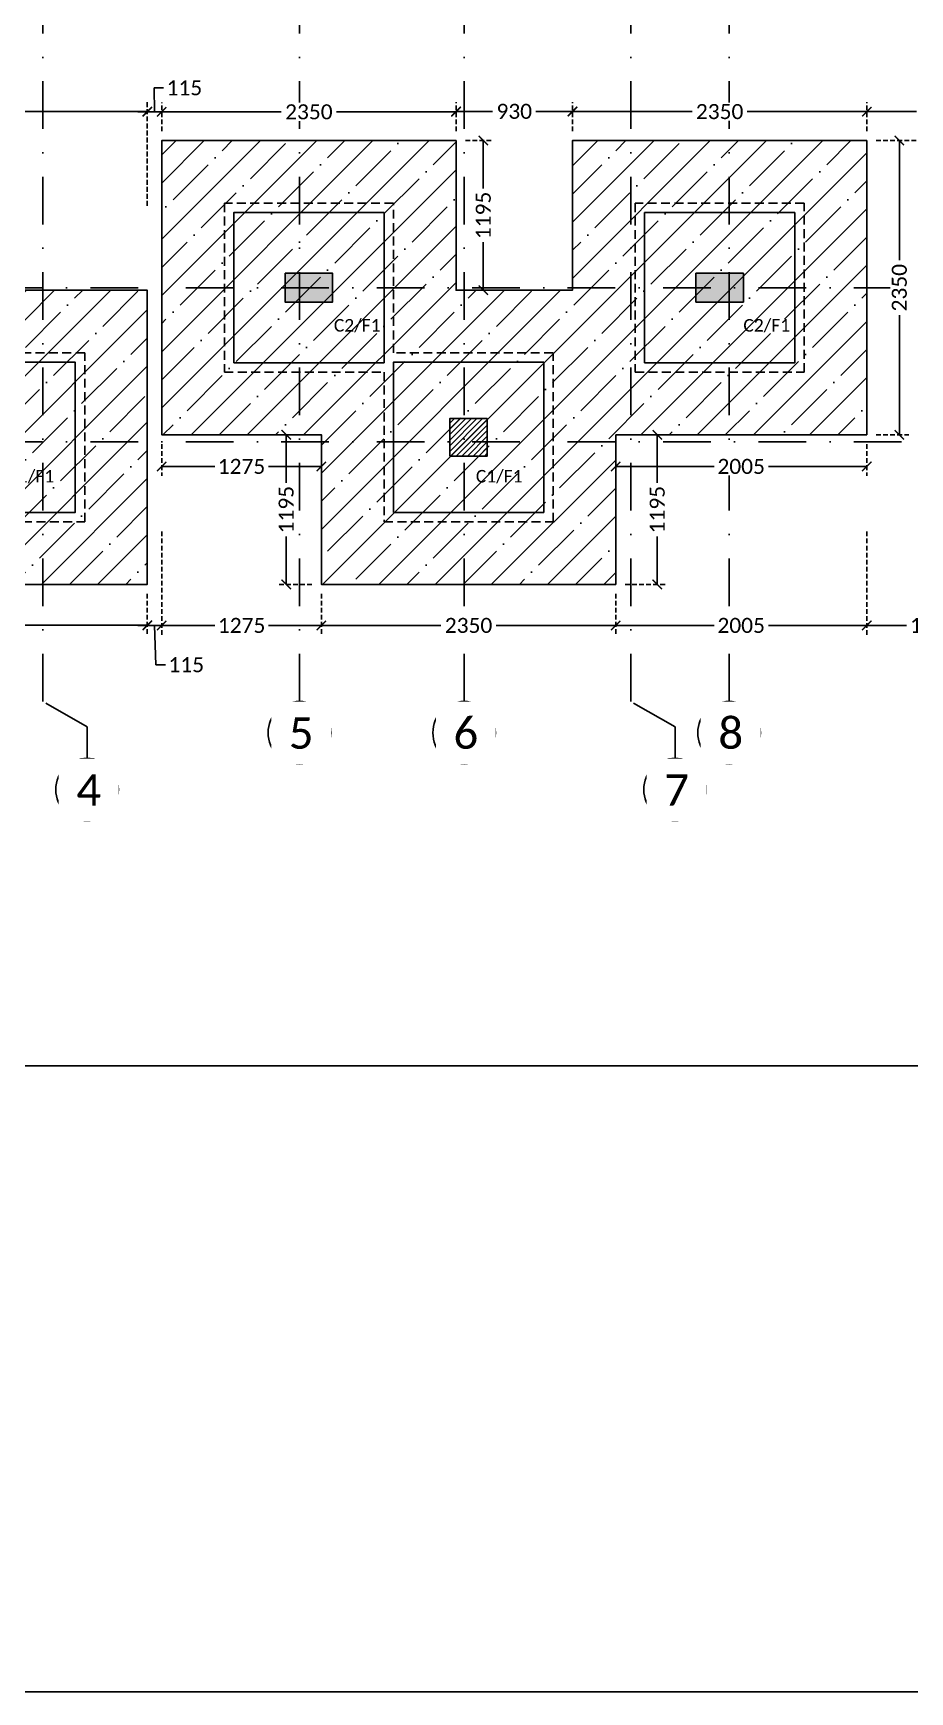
# Model space of a CAD drawing. Header units: millimetres. Extents: x -176651 to 388869, y -18959 to 486614.
# Drawn here: x 225611 to 232611, y 255015 to 268263 of the extents above; entities that cross this region are included whole.
import ezdxf
from ezdxf.xclip import XClip

# ---------------------------------------------------------------- set-up
doc = ezdxf.new("R2010")
doc.units = ezdxf.units.MM
doc.header["$LTSCALE"] = 150
doc.header["$XCLIPFRAME"] = 2
for name, pattern in [('3BHK-W(SB)$0$HIDDEN', [0.375, 0.25, -0.125]), ('DASHDOTX2', [50.8, 25.4, -12.7, 0, -12.7]), ('HIDDEN2', [4.7625, 3.175, -1.5875])]:
    doc.linetypes.add(name, pattern=pattern)
for name, color, linetype in [('ad-Column', 3, 'Continuous'), ('ad-Column Hatch', 125, 'Continuous'), ('ad-Footing line', 2, 'Continuous'), ('ad-Grid', 8, 'DASHDOTX2'), ('ad-PCC line', 8, 'HIDDEN2'), ('ad-RCC', 3, 'Continuous'), ('ad-RCC Hatch', 125, 'Continuous'), ('ad-Road', 2, 'Continuous'), ('ad-Road Hatch', 8, 'Continuous'), ('ad-Text main', 7, 'Continuous'), ('ad-Wall hatch', 8, 'Continuous')]:
    doc.layers.add(name, color=color, linetype=linetype)
for name, color, linetype, true_color in [('ad-Dimension', 5, 'Continuous', 0x0000ff), ('ad-Footing Excavation', 30, 'Continuous', 0xff7f00), ('ad-Foundation text', 6, 'Continuous', 0xff00ff), ('ad-Plot Boundary', 6, 'Continuous', 0xff00ff)]:
    doc.layers.add(name, color=color, linetype=linetype, true_color=true_color)
doc.styles.get("Standard").update_dxf_attribs({"font": 'calibril.ttf'})
doc.dimstyles.new('A-75-DIM-INT (Framing)', dxfattribs={"dimscale": 100, "dimtxt": 1.6, "dimasz": 1, "dimexe": 1, "dimexo": 1, "dimgap": 0.5, "dimtad": 0, "dimdec": 0, "dimdsep": 46, "dimtxsty": 'Standard', "dimblk": 'ARCHTICK', "dimcen": 0.025, "dimclrd": 5, "dimclre": 5, "dimclrt": 256, "dimazin": 2, "dimtfac": 1, "dimtdec": 0, "dimtmove": 1, "dimatfit": 0, "dimldrblk": 'ARCHTICK', "dimfxl": 1, "dimfxlon": 1, "dimtfill": 1, "dimtolj": 1, "dimtzin": 0, "dimarcsym": 0})
pattern_1 = [(45, (-179236.65, -172034.9), (-224.5064, 224.5064), []), (45, (-179012.14, -172034.9), (-224.5064, 224.5064), [396.875, -79.375, 0, -79.375])]

# ---------------------------------------------------------------- blocks, each defined once
blk = doc.blocks.new('A$C4fb60e89')
at = {"layer": 'ad-Road Hatch', "ltscale": 5, "transparency": 33554687}
h = blk.add_hatch(dxfattribs=at)
h.set_pattern_fill('AR-HBONE', color=256, scale=15)
h.set_pattern_definition([(45, (-193247.7, -428758.8), (0, 2155.2615), [4572, -1524]), (135, (-192170.1, -427681.1), (2e-13, 2155.2615), [4572, -1524])])
h.paths.add_polyline_path([(175594, -250241), (169178, -249341), (167473, -249057), (167473, -138694), (101313, -138694), (101313, -199954), (101308, -237995), (101040, -268291), (101008, -280968), (101066, -293684), (101243, -311127), (100910, -319344), (100949, -333937), (100669, -366960), (100727, -390983), (100669, -404586), (100538, -420418), (100467, -428759), (92426, -427265), (92163, -427209), (92163, -321454), (24803, -321454), (24803, -412961), (15653, -411029), (15654, -321452), (-19535, -321452), (-34427, -319477), (-65207, -315395), (-171770, -301268), (-185854, -298333), (-193248, -296832), (-193244, -292908), (-191914, -285219), (-191839, -284679), (-183397, -286393), (-169723, -289243), (-53141, -304698), (-18730, -309262), (15653, -309262), (15653, 703), (24803, 1115), (24803, -129544), (92163, -129544), (92163, 15133), (101313, 17713), (101313, -129544), (167473, -129544), (167473, 35552), (175738, 37855), (175849, 28595), (175836, 25947), (175777, 14040), (175855, 2316), (175660, -18036), (175731, -34039), (175718, -46839), (175673, -63402), (175816, -82072), (175542, -106356), (175490, -124641), (175575, -145019), (175731, -168892), (175797, -181269), (175797, -192667), (175744, -208200), (175829, -223277), (175888, -234871)])
h.paths.add_polyline_path([(24803, -309264), (92163, -309264), (92163, -138694), (24803, -138694)], flags=16)
blk = doc.blocks.new('zw$E7CA')
at = {"layer": 'ad-Plot Boundary'}
blk.add_lwpolyline([(0, 0), (33680, 0), (33680, 30050), (0, 30050)], close=True, dxfattribs=at)
blk = doc.blocks.new('zw$A88E')
at = {"layer": 'ad-Plot Boundary', "ltscale": 5}
for p in [(-150934, -206599), (-150934, -236649)]:
    blk.add_blockref('zw$E7CA', p, dxfattribs=at)
blk = doc.blocks.new("Plot's Boundary")
at = {"layer": 'ad-Road', "ltscale": 5}
blk.add_blockref('A$C4fb60e89', (191839, 428759), dxfattribs=at)
at = {"layer": 'ad-Plot Boundary', "ltscale": 5}
blk.add_blockref('zw$A88E', (367577, 466614), dxfattribs=at)
blk = doc.blocks.new('1625W_Grid')
at = {"layer": 'ad-Grid', "ltscale": 0.1}
for points in [[(3298.6, -3643.6), (3298.6, -3393.6), (2945, -3190), (2945, 15870), (3298.6, 16073.6), (3298.6, 16323.6)], [(4995, -3190), (4995, 15870)], [(6310, -3190), (6310, 15870)], [(8425, -3190), (8425, 15870)], [(15900, 115), (-3780, 115)], [(15900, -1115), (-3780, -1115)]]:
    blk.add_lwpolyline(points, dxfattribs=at)
at = {"layer": 'ad-Grid', "color": 7, "linetype": 'ByBlock'}
for centre in [(4995, -3440), (6310, -3440), (8425, -3440), (3298.6, -3893.6), (7993.6, -3893.6)]:
    blk.add_circle(centre, 250, dxfattribs=at)
at = {"layer": 'ad-Text main', "char_height": 250, "width": 227.385, "attachment_point": 5, "bg_fill": 2}
for s, insert in [('{\\fCalibri|b0|i0|c0|p34;5}', (5008.5, -3444)), ('{\\fCalibri|b0|i0|c0|p34;6}', (6323.5, -3444)), ('{\\fCalibri|b0|i0|c0|p34;4}', (3312, -3897.6)), ('{\\fCalibri|b0|i0|c0|p34;7}', (8007, -3897.6))]:
    blk.add_mtext(s, dxfattribs=dict(at, insert=insert))
at = {"layer": 'ad-Grid', "ltscale": 0.1}
blk.add_lwpolyline([(7993.6, -3643.6), (7993.6, -3393.6), (7640, -3190), (7640, 15870), (7993.6, 16073.6), (7993.6, 16323.6)], dxfattribs=at)
at = {"layer": 'ad-Text main', "insert": (8438.5, -3444), "char_height": 250, "width": 227.385, "attachment_point": 5, "bg_fill": 2}
blk.add_mtext('{\\fCalibri|b0|i0|c0|p34;8}', dxfattribs=at)
blk = doc.blocks.new('zw$6AA0')
at = {"layer": 'ad-Column Hatch', "transparency": 33554687}
h = blk.add_hatch(color=256, dxfattribs=at)
h.dxf.hatch_style = 1
h.paths.add_polyline_path([(0, -230), (380, -230), (380, 0), (0, 0)])
at = {"layer": 'ad-Column'}
blk.add_lwpolyline([(0, -230), (380, -230), (380, 0), (0, 0)], close=True, dxfattribs=at)
blk = doc.blocks.new('A$C42b14ea2')
at = {"layer": 'ad-RCC Hatch', "transparency": 33554687}
h = blk.add_hatch(dxfattribs=at)
h.set_pattern_fill('ANSI31', color=256, scale=10)
h.set_pattern_definition([(45, (13250, 8645), (-22.45064, 22.45064), [])])
h.paths.add_polyline_path([(0, 0), (300, 0), (300, 300), (0, 300)])
at = {"layer": 'ad-RCC'}
blk.add_lwpolyline([(0, 0), (300, 0), (300, 300), (0, 300)], close=True, dxfattribs=at)
blk = doc.blocks.new('1625W_Columns')
at = {"layer": 'ad-Column', "xscale": -1, "rotation": 180}
for p in [(4880, 0), (8160, 0)]:
    blk.add_blockref('zw$6AA0', p, dxfattribs=at)
at = {"layer": 'ad-RCC'}
blk.add_blockref('A$C42b14ea2', (6195, -1230), dxfattribs=at)
blk = doc.blocks.new('A$C26f4352e')
at = {"layer": 'ad-Foundation text', "char_height": 100, "width": 349.31, "attachment_point": 5}
for s, insert in [('\\pxt5;C2/F1', (-6664, -13809)), ('\\pxt5;C2/F1', (-3394, -13809)), ('\\pxt5;C1/F1', (-9270, -15014)), ('\\pxt5;C1/F1', (-5530, -15014))]:
    blk.add_mtext(s, dxfattribs=dict(at, insert=insert))
blk = doc.blocks.new('A$Cf8271b05')
at = {"layer": 'ad-Footing line'}
for points in [[(4470, -13875), (5670, -13875), (5670, -12675), (4470, -12675)], [(7750, -13875), (8950, -13875), (8950, -12675), (7750, -12675)], [(2005, -15070), (3205, -15070), (3205, -13870), (2005, -13870)], [(5745, -15070), (6945, -15070), (6945, -13870), (5745, -13870)]]:
    blk.add_lwpolyline(points, close=True, dxfattribs=at)
at = {"layer": 'ad-PCC line', "ltscale": 0.15}
for points in [[(5670, -13950), (5670, -15145), (7020, -15145), (7020, -13795), (5745, -13795), (5745, -12600), (4395, -12600), (4395, -13950)], [(7675, -13950), (9025, -13950), (9025, -12600), (7675, -12600)], [(1930, -15145), (3280, -15145), (3280, -13795), (1930, -13795)]]:
    blk.add_lwpolyline(points, close=True, dxfattribs=at)
for points in [[(5670, -13795), (5670, -13795), (5670, -13875)], [(5745, -13950), (5745, -13870)]]:
    blk.add_lwpolyline(points, dxfattribs=at)
blk = doc.blocks.new('1625W_Footing Layout')
ref = blk.add_blockref("Plot's Boundary", (0, 0))
XClip(ref).set_block_clipping_path([(211642.2775057808, 255014.8999686334), (255322.2775057808, 295064.8999686334)])
blk.add_blockref('1625W_Grid', (222742, 266115))
blk.add_lwpolyline([(255322, 255015), (211642, 255015), (211642, 295065), (255322, 295065)], close=True)
for name, p in [('A$Cf8271b05', (222742, 279505)), ('1625W_Columns', (222742, 266115))]:
    blk.add_blockref(name, p)
at = {"layer": 'ad-Foundation text'}
blk.add_blockref('A$C26f4352e', (234862, 279735), dxfattribs=at)
blk = doc.blocks.new('A$Cc8ad2c65')
at = {"layer": 'ad-Wall hatch', "transparency": 33554687}
h = blk.add_hatch(dxfattribs=at)
h.set_pattern_fill('ANSI35', color=256, scale=50)
h.set_pattern_definition(pattern_1)
h.paths.add_polyline_path([(1365, -14450), (-985, -14450), (-985, -12100), (1365, -12100), (1365, -13295), (3780, -13295), (3780, -15645), (1365, -15645)])
h = blk.add_hatch(dxfattribs=at)
h.set_pattern_fill('ANSI35', color=256, scale=50)
h.set_pattern_definition(pattern_1)
h.paths.add_polyline_path([(7520, -14450), (7520, -15645), (5170, -15645), (5170, -14450), (3895, -14450), (3895, -12100), (6245, -12100), (6245, -13295), (7175, -13295), (7175, -12100), (9525, -12100), (9525, -14450)])
at = {"layer": 'ad-Footing Excavation'}
blk.add_lwpolyline([(1365, -14450), (-985, -14450), (-985, -12100), (1365, -12100), (1365, -13295), (3780, -13295), (3780, -15645), (1365, -15645)], close=True, dxfattribs=at)
blk.add_lwpolyline([(7520, -14450), (7520, -15645), (5170, -15645), (5170, -14450), (3895, -14450), (3895, -12100), (6245, -12100), (6245, -13295), (7175, -13295), (7175, -12100), (9525, -12100), (9525, -14450), (7520, -14450)], dxfattribs=at)
blk = doc.blocks.new('_ArchTick')
at = {"color": 0, "linetype": 'ByBlock', "const_width": 0.15}
blk.add_lwpolyline([(-0.5, -0.5), (0.5, 0.5)], dxfattribs=at)
blk = doc.blocks.new('*D32')
at = {"layer": 'ad-Dimension', "linetype": '3BHK-W(SB)$0$HIDDEN', "lineweight": -2, "transparency": 16777216}
for p, q in [((8190, -12780), (8408, -12780)), ((8190, -13975), (8408, -13975))]:
    blk.add_line(p, q, dxfattribs=at)
at = {"layer": 'ad-Dimension', "lineweight": -2, "transparency": 16777216}
for p, q in [((8333, -12780), (8333, -13163)), ((8333, -13975), (8333, -13592))]:
    blk.add_line(p, q, dxfattribs=at)
at = {"layer": 'Defpoints', "color": 0, "transparency": 16777216}
for p in [(8115, -12780), (8333, -12780), (8115, -13975)]:
    blk.add_point(p, dxfattribs=at)
at = {"layer": 'ad-Dimension', "lineweight": -2, "transparency": 16777216, "xscale": 75, "yscale": 75, "zscale": 75}
for p, rotation in [((8333, -12780), 90), ((8333, -13975), 270)]:
    blk.add_blockref('_ArchTick', p, dxfattribs=dict(at, rotation=rotation))
at = {"layer": 'ad-Dimension', "transparency": 16777216, "insert": (8333, -13378), "char_height": 120, "attachment_point": 5, "rotation": 90, "bg_fill": 3, "box_fill_scale": 1.1, "bg_fill_color": 257, "bg_fill_transparency": 0}
blk.add_mtext('\\A1;1195', dxfattribs=at)
blk = doc.blocks.new('*D33')
at = {"layer": 'ad-Dimension', "linetype": '3BHK-W(SB)$0$HIDDEN', "lineweight": -2, "transparency": 16777216}
for p, q in [((11470, -12780), (11730, -12780)), ((11470, -15130), (11730, -15130))]:
    blk.add_line(p, q, dxfattribs=at)
at = {"layer": 'ad-Dimension', "lineweight": -2, "transparency": 16777216}
for p, q in [((11655, -12780), (11655, -13735)), ((11655, -15130), (11655, -14175))]:
    blk.add_line(p, q, dxfattribs=at)
at = {"layer": 'Defpoints', "color": 0, "transparency": 16777216}
for p in [(11395, -12780), (11655, -12780), (11395, -15130)]:
    blk.add_point(p, dxfattribs=at)
at = {"layer": 'ad-Dimension', "lineweight": -2, "transparency": 16777216, "xscale": 75, "yscale": 75, "zscale": 75}
for p, rotation in [((11655, -12780), 90), ((11655, -15130), 270)]:
    blk.add_blockref('_ArchTick', p, dxfattribs=dict(at, rotation=rotation))
at = {"layer": 'ad-Dimension', "transparency": 16777216, "insert": (11655, -13955), "char_height": 120, "attachment_point": 5, "rotation": 90, "bg_fill": 3, "box_fill_scale": 1.1, "bg_fill_color": 257, "bg_fill_transparency": 0}
blk.add_mtext('\\A1;2350', dxfattribs=at)
blk = doc.blocks.new('*D34')
at = {"layer": 'ad-Dimension', "linetype": '3BHK-W(SB)$0$HIDDEN', "lineweight": -2, "transparency": 16777216}
for p, q in [((11695, -10840), (12048, -10840)), ((11470, -12780), (12048, -12780))]:
    blk.add_line(p, q, dxfattribs=at)
at = {"layer": 'ad-Dimension', "lineweight": -2, "transparency": 16777216}
for p, q in [((11973, -10840), (11973, -11593)), ((11973, -12780), (11973, -12027))]:
    blk.add_line(p, q, dxfattribs=at)
at = {"layer": 'Defpoints', "color": 0, "transparency": 16777216}
for p in [(11620, -10840), (11973, -10840), (11395, -12780)]:
    blk.add_point(p, dxfattribs=at)
at = {"layer": 'ad-Dimension', "lineweight": -2, "transparency": 16777216, "xscale": 75, "yscale": 75, "zscale": 75}
for p, rotation in [((11973, -10840), 90), ((11973, -12780), 270)]:
    blk.add_blockref('_ArchTick', p, dxfattribs=dict(at, rotation=rotation))
at = {"layer": 'ad-Dimension', "transparency": 16777216, "insert": (11973, -11810), "char_height": 120, "attachment_point": 5, "rotation": 90, "bg_fill": 3, "box_fill_scale": 1.1, "bg_fill_color": 257, "bg_fill_transparency": 0}
blk.add_mtext('\\A1;1940', dxfattribs=at)
blk = doc.blocks.new('*D47')
at = {"layer": 'ad-Dimension', "linetype": '3BHK-W(SB)$0$HIDDEN', "lineweight": -2, "transparency": 16777216}
for p, q in [((11395, -12705), (11395, -12474)), ((12625, -12705), (12625, -12474))]:
    blk.add_line(p, q, dxfattribs=at)
at = {"layer": 'ad-Dimension', "lineweight": -2, "transparency": 16777216}
for p, q in [((11395, -12549), (11793, -12549)), ((12625, -12549), (12227, -12549))]:
    blk.add_line(p, q, dxfattribs=at)
at = {"layer": 'Defpoints', "color": 0, "transparency": 16777216}
for p in [(12625, -12549), (11395, -12780), (12625, -12780)]:
    blk.add_point(p, dxfattribs=at)
at = {"layer": 'ad-Dimension', "lineweight": -2, "transparency": 16777216, "xscale": 75, "yscale": 75, "zscale": 75, "rotation": 180}
blk.add_blockref('_ArchTick', (11395, -12549), dxfattribs=at)
at = {"layer": 'ad-Dimension', "lineweight": -2, "transparency": 16777216, "xscale": 75, "yscale": 75, "zscale": 75}
blk.add_blockref('_ArchTick', (12625, -12549), dxfattribs=at)
at = {"layer": 'ad-Dimension', "transparency": 16777216, "insert": (12010, -12549), "char_height": 120, "attachment_point": 5, "bg_fill": 3, "box_fill_scale": 1.1, "bg_fill_color": 257, "bg_fill_transparency": 0}
blk.add_mtext('\\A1;1230', dxfattribs=at)
blk = doc.blocks.new('*D48')
at = {"layer": 'ad-Dimension', "linetype": '3BHK-W(SB)$0$HIDDEN', "lineweight": -2, "transparency": 16777216}
for p, q in [((9045, -12705), (9045, -12474)), ((11395, -12705), (11395, -12474))]:
    blk.add_line(p, q, dxfattribs=at)
at = {"layer": 'ad-Dimension', "lineweight": -2, "transparency": 16777216}
for p, q in [((9045, -12549), (10000, -12549)), ((11395, -12549), (10440, -12549))]:
    blk.add_line(p, q, dxfattribs=at)
at = {"layer": 'Defpoints', "color": 0, "transparency": 16777216}
for p in [(9045, -12549), (9045, -12780), (11395, -12780)]:
    blk.add_point(p, dxfattribs=at)
at = {"layer": 'ad-Dimension', "lineweight": -2, "transparency": 16777216, "xscale": 75, "yscale": 75, "zscale": 75, "rotation": 180}
blk.add_blockref('_ArchTick', (9045, -12549), dxfattribs=at)
at = {"layer": 'ad-Dimension', "lineweight": -2, "transparency": 16777216, "xscale": 75, "yscale": 75, "zscale": 75}
blk.add_blockref('_ArchTick', (11395, -12549), dxfattribs=at)
at = {"layer": 'ad-Dimension', "transparency": 16777216, "insert": (10220, -12549), "char_height": 120, "attachment_point": 5, "bg_fill": 3, "box_fill_scale": 1.1, "bg_fill_color": 257, "bg_fill_transparency": 0}
blk.add_mtext('\\A1;2350', dxfattribs=at)
blk = doc.blocks.new('*D49')
at = {"layer": 'ad-Dimension', "linetype": '3BHK-W(SB)$0$HIDDEN', "lineweight": -2, "transparency": 16777216}
for p, q in [((8115, -12705), (8115, -12472)), ((9045, -12705), (9045, -12472))]:
    blk.add_line(p, q, dxfattribs=at)
at = {"layer": 'ad-Dimension', "lineweight": -2, "transparency": 16777216}
for p, q in [((8115, -12547), (8407, -12547)), ((9045, -12547), (8753, -12547))]:
    blk.add_line(p, q, dxfattribs=at)
at = {"layer": 'Defpoints', "color": 0, "transparency": 16777216}
for p in [(9045, -12547), (8115, -12780), (9045, -12780)]:
    blk.add_point(p, dxfattribs=at)
at = {"layer": 'ad-Dimension', "lineweight": -2, "transparency": 16777216, "xscale": 75, "yscale": 75, "zscale": 75, "rotation": 180}
blk.add_blockref('_ArchTick', (8115, -12547), dxfattribs=at)
at = {"layer": 'ad-Dimension', "lineweight": -2, "transparency": 16777216, "xscale": 75, "yscale": 75, "zscale": 75}
blk.add_blockref('_ArchTick', (9045, -12547), dxfattribs=at)
at = {"layer": 'ad-Dimension', "transparency": 16777216, "insert": (8580, -12547), "char_height": 120, "attachment_point": 5, "bg_fill": 3, "box_fill_scale": 1.1, "bg_fill_color": 257, "bg_fill_transparency": 0}
blk.add_mtext('\\A1;930', dxfattribs=at)
blk = doc.blocks.new('*D50')
at = {"layer": 'ad-Dimension', "linetype": '3BHK-W(SB)$0$HIDDEN', "lineweight": -2, "transparency": 16777216}
for p, q in [((5765, -12705), (5765, -12476)), ((8115, -12705), (8115, -12476))]:
    blk.add_line(p, q, dxfattribs=at)
at = {"layer": 'ad-Dimension', "lineweight": -2, "transparency": 16777216}
for p, q in [((5765, -12551), (6720, -12551)), ((8115, -12551), (7160, -12551))]:
    blk.add_line(p, q, dxfattribs=at)
at = {"layer": 'Defpoints', "color": 0, "transparency": 16777216}
for p in [(5765, -12551), (5765, -12780), (8115, -12780)]:
    blk.add_point(p, dxfattribs=at)
at = {"layer": 'ad-Dimension', "lineweight": -2, "transparency": 16777216, "xscale": 75, "yscale": 75, "zscale": 75, "rotation": 180}
blk.add_blockref('_ArchTick', (5765, -12551), dxfattribs=at)
at = {"layer": 'ad-Dimension', "lineweight": -2, "transparency": 16777216, "xscale": 75, "yscale": 75, "zscale": 75}
blk.add_blockref('_ArchTick', (8115, -12551), dxfattribs=at)
at = {"layer": 'ad-Dimension', "transparency": 16777216, "insert": (6940, -12551), "char_height": 120, "attachment_point": 5, "bg_fill": 3, "box_fill_scale": 1.1, "bg_fill_color": 257, "bg_fill_transparency": 0}
blk.add_mtext('\\A1;2350', dxfattribs=at)
blk = doc.blocks.new('*D51')
at = {"layer": 'ad-Dimension', "linetype": '3BHK-W(SB)$0$HIDDEN', "lineweight": -2, "transparency": 16777216}
for p, q in [((11395, -15903), (11395, -16728)), ((12465, -16300), (12465, -16728))]:
    blk.add_line(p, q, dxfattribs=at)
at = {"layer": 'ad-Dimension', "lineweight": -2, "transparency": 16777216}
for p, q in [((11395, -16653), (11713, -16653)), ((12465, -16653), (12147, -16653))]:
    blk.add_line(p, q, dxfattribs=at)
at = {"layer": 'Defpoints', "color": 0, "transparency": 16777216}
for p in [(11395, -15130), (12465, -16225), (12465, -16653)]:
    blk.add_point(p, dxfattribs=at)
at = {"layer": 'ad-Dimension', "lineweight": -2, "transparency": 16777216, "xscale": 75, "yscale": 75, "zscale": 75, "rotation": 180}
blk.add_blockref('_ArchTick', (11395, -16653), dxfattribs=at)
at = {"layer": 'ad-Dimension', "lineweight": -2, "transparency": 16777216, "xscale": 75, "yscale": 75, "zscale": 75}
blk.add_blockref('_ArchTick', (12465, -16653), dxfattribs=at)
at = {"layer": 'ad-Dimension', "transparency": 16777216, "insert": (11930, -16653), "char_height": 120, "attachment_point": 5, "bg_fill": 3, "box_fill_scale": 1.1, "bg_fill_color": 257, "bg_fill_transparency": 0}
blk.add_mtext('\\A1;1070', dxfattribs=at)
blk = doc.blocks.new('*D60')
at = {"layer": 'ad-Dimension', "linetype": '3BHK-W(SB)$0$HIDDEN', "lineweight": -2, "transparency": 16777216}
for p, q in [((6965, -15130), (6684, -15130)), ((6965, -16325), (6684, -16325))]:
    blk.add_line(p, q, dxfattribs=at)
at = {"layer": 'ad-Dimension', "lineweight": -2, "transparency": 16777216}
for p, q in [((6759, -15130), (6759, -15513)), ((6759, -16325), (6759, -15942))]:
    blk.add_line(p, q, dxfattribs=at)
at = {"layer": 'Defpoints', "color": 0, "transparency": 16777216}
for p in [(6759, -15130), (7040, -15130), (7040, -16325)]:
    blk.add_point(p, dxfattribs=at)
at = {"layer": 'ad-Dimension', "lineweight": -2, "transparency": 16777216, "xscale": 75, "yscale": 75, "zscale": 75}
for p, rotation in [((6759, -15130), 90), ((6759, -16325), 270)]:
    blk.add_blockref('_ArchTick', p, dxfattribs=dict(at, rotation=rotation))
at = {"layer": 'ad-Dimension', "transparency": 16777216, "insert": (6759, -15728), "char_height": 120, "attachment_point": 5, "rotation": 90, "bg_fill": 3, "box_fill_scale": 1.1, "bg_fill_color": 257, "bg_fill_transparency": 0}
blk.add_mtext('\\A1;1195', dxfattribs=at)
blk = doc.blocks.new('*D61')
at = {"layer": 'ad-Dimension', "linetype": '3BHK-W(SB)$0$HIDDEN', "lineweight": -2, "transparency": 16777216}
for p, q in [((9465, -15130), (9797, -15130)), ((9465, -16325), (9797, -16325))]:
    blk.add_line(p, q, dxfattribs=at)
at = {"layer": 'ad-Dimension', "lineweight": -2, "transparency": 16777216}
for p, q in [((9722, -15130), (9722, -15513)), ((9722, -16325), (9722, -15942))]:
    blk.add_line(p, q, dxfattribs=at)
at = {"layer": 'Defpoints', "color": 0, "transparency": 16777216}
for p in [(9390, -15130), (9722, -15130), (9390, -16325)]:
    blk.add_point(p, dxfattribs=at)
at = {"layer": 'ad-Dimension', "lineweight": -2, "transparency": 16777216, "xscale": 75, "yscale": 75, "zscale": 75}
for p, rotation in [((9722, -15130), 90), ((9722, -16325), 270)]:
    blk.add_blockref('_ArchTick', p, dxfattribs=dict(at, rotation=rotation))
at = {"layer": 'ad-Dimension', "transparency": 16777216, "insert": (9722, -15728), "char_height": 120, "attachment_point": 5, "rotation": 90, "bg_fill": 3, "box_fill_scale": 1.1, "bg_fill_color": 257, "bg_fill_transparency": 0}
blk.add_mtext('\\A1;1195', dxfattribs=at)
blk = doc.blocks.new('*D62')
at = {"layer": 'ad-Dimension', "linetype": '3BHK-W(SB)$0$HIDDEN', "lineweight": -2, "transparency": 16777216}
for p, q in [((9390, -15205), (9390, -15458)), ((11395, -15205), (11395, -15458))]:
    blk.add_line(p, q, dxfattribs=at)
at = {"layer": 'ad-Dimension', "lineweight": -2, "transparency": 16777216}
for p, q in [((9390, -15383), (10176, -15383)), ((11395, -15383), (10609, -15383))]:
    blk.add_line(p, q, dxfattribs=at)
at = {"layer": 'Defpoints', "color": 0, "transparency": 16777216}
for p in [(9390, -15130), (11395, -15130), (9390, -15383)]:
    blk.add_point(p, dxfattribs=at)
at = {"layer": 'ad-Dimension', "lineweight": -2, "transparency": 16777216, "xscale": 75, "yscale": 75, "zscale": 75, "rotation": 180}
blk.add_blockref('_ArchTick', (9390, -15383), dxfattribs=at)
at = {"layer": 'ad-Dimension', "lineweight": -2, "transparency": 16777216, "xscale": 75, "yscale": 75, "zscale": 75}
blk.add_blockref('_ArchTick', (11395, -15383), dxfattribs=at)
at = {"layer": 'ad-Dimension', "transparency": 16777216, "insert": (10392, -15383), "char_height": 120, "attachment_point": 5, "bg_fill": 3, "box_fill_scale": 1.1, "bg_fill_color": 257, "bg_fill_transparency": 0}
blk.add_mtext('\\A1;2005', dxfattribs=at)
blk = doc.blocks.new('*D63')
at = {"layer": 'ad-Dimension', "linetype": '3BHK-W(SB)$0$HIDDEN', "lineweight": -2, "transparency": 16777216}
for p, q in [((5765, -15205), (5765, -15458)), ((7040, -15205), (7040, -15458))]:
    blk.add_line(p, q, dxfattribs=at)
at = {"layer": 'ad-Dimension', "lineweight": -2, "transparency": 16777216}
for p, q in [((5765, -15383), (6188, -15383)), ((7040, -15383), (6617, -15383))]:
    blk.add_line(p, q, dxfattribs=at)
at = {"layer": 'Defpoints', "color": 0, "transparency": 16777216}
for p in [(5765, -15130), (7040, -15130), (7040, -15383)]:
    blk.add_point(p, dxfattribs=at)
at = {"layer": 'ad-Dimension', "lineweight": -2, "transparency": 16777216, "xscale": 75, "yscale": 75, "zscale": 75, "rotation": 180}
blk.add_blockref('_ArchTick', (5765, -15383), dxfattribs=at)
at = {"layer": 'ad-Dimension', "lineweight": -2, "transparency": 16777216, "xscale": 75, "yscale": 75, "zscale": 75}
blk.add_blockref('_ArchTick', (7040, -15383), dxfattribs=at)
at = {"layer": 'ad-Dimension', "transparency": 16777216, "insert": (6402, -15383), "char_height": 120, "attachment_point": 5, "bg_fill": 3, "box_fill_scale": 1.1, "bg_fill_color": 257, "bg_fill_transparency": 0}
blk.add_mtext('\\A1;1275', dxfattribs=at)
blk = doc.blocks.new('*D72')
at = {"layer": 'ad-Dimension', "lineweight": -2, "transparency": 16777216}
for p, q in [((5780, -12359), (5705, -12359)), ((5705, -12359), (5708, -12551)), ((5650, -12551), (5575, -12551)), ((5765, -12551), (5650, -12551)), ((5765, -12551), (5840, -12551))]:
    blk.add_line(p, q, dxfattribs=at)
at = {"layer": 'ad-Dimension', "linetype": '3BHK-W(SB)$0$HIDDEN', "lineweight": -2, "transparency": 16777216}
for p, q in [((5650, -13301), (5650, -12476)), ((5765, -12705), (5765, -12476))]:
    blk.add_line(p, q, dxfattribs=at)
at = {"layer": 'Defpoints', "color": 0, "transparency": 16777216}
for p in [(5650, -12551), (5765, -12780), (5650, -13975)]:
    blk.add_point(p, dxfattribs=at)
at = {"layer": 'ad-Dimension', "lineweight": -2, "transparency": 16777216, "xscale": 75, "yscale": 75, "zscale": 75}
blk.add_blockref('_ArchTick', (5650, -12551), dxfattribs=at)
at = {"layer": 'ad-Dimension', "lineweight": -2, "transparency": 16777216, "xscale": 75, "yscale": 75, "zscale": 75, "rotation": 180}
blk.add_blockref('_ArchTick', (5765, -12551), dxfattribs=at)
at = {"layer": 'ad-Dimension', "transparency": 16777216, "insert": (5946, -12359), "char_height": 120, "attachment_point": 5, "bg_fill": 3, "box_fill_scale": 1.1, "bg_fill_color": 257, "bg_fill_transparency": 0}
blk.add_mtext('\\A1;115', dxfattribs=at)
blk = doc.blocks.new('*D73')
at = {"layer": 'ad-Dimension', "linetype": '3BHK-W(SB)$0$HIDDEN', "lineweight": -2, "transparency": 16777216}
for p, q in [((3235, -12705), (3235, -12474)), ((5650, -13299), (5650, -12474))]:
    blk.add_line(p, q, dxfattribs=at)
at = {"layer": 'ad-Dimension', "lineweight": -2, "transparency": 16777216}
for p, q in [((3235, -12549), (4226, -12549)), ((5650, -12549), (4659, -12549))]:
    blk.add_line(p, q, dxfattribs=at)
at = {"layer": 'Defpoints', "color": 0, "transparency": 16777216}
for p in [(5650, -12549), (3235, -12780), (5650, -13975)]:
    blk.add_point(p, dxfattribs=at)
at = {"layer": 'ad-Dimension', "lineweight": -2, "transparency": 16777216, "xscale": 75, "yscale": 75, "zscale": 75, "rotation": 180}
blk.add_blockref('_ArchTick', (3235, -12549), dxfattribs=at)
at = {"layer": 'ad-Dimension', "lineweight": -2, "transparency": 16777216, "xscale": 75, "yscale": 75, "zscale": 75}
blk.add_blockref('_ArchTick', (5650, -12549), dxfattribs=at)
at = {"layer": 'ad-Dimension', "transparency": 16777216, "insert": (4442, -12549), "char_height": 120, "attachment_point": 5, "bg_fill": 3, "box_fill_scale": 1.1, "bg_fill_color": 257, "bg_fill_transparency": 0}
blk.add_mtext('\\A1;2415', dxfattribs=at)
blk = doc.blocks.new('*D82')
at = {"layer": 'ad-Dimension', "linetype": '3BHK-W(SB)$0$HIDDEN', "lineweight": -2, "transparency": 16777216}
for p, q in [((3235, -16400), (3235, -16726)), ((5650, -16400), (5650, -16726))]:
    blk.add_line(p, q, dxfattribs=at)
at = {"layer": 'ad-Dimension', "lineweight": -2, "transparency": 16777216}
for p, q in [((3235, -16651), (4226, -16651)), ((5650, -16651), (4659, -16651))]:
    blk.add_line(p, q, dxfattribs=at)
at = {"layer": 'Defpoints', "color": 0, "transparency": 16777216}
for p in [(3235, -16325), (5650, -16325), (5650, -16651)]:
    blk.add_point(p, dxfattribs=at)
at = {"layer": 'ad-Dimension', "lineweight": -2, "transparency": 16777216, "xscale": 75, "yscale": 75, "zscale": 75, "rotation": 180}
blk.add_blockref('_ArchTick', (3235, -16651), dxfattribs=at)
at = {"layer": 'ad-Dimension', "lineweight": -2, "transparency": 16777216, "xscale": 75, "yscale": 75, "zscale": 75}
blk.add_blockref('_ArchTick', (5650, -16651), dxfattribs=at)
at = {"layer": 'ad-Dimension', "transparency": 16777216, "insert": (4442, -16651), "char_height": 120, "attachment_point": 5, "bg_fill": 3, "box_fill_scale": 1.1, "bg_fill_color": 257, "bg_fill_transparency": 0}
blk.add_mtext('\\A1;2415', dxfattribs=at)
blk = doc.blocks.new('*D83')
at = {"layer": 'ad-Dimension', "linetype": '3BHK-W(SB)$0$HIDDEN', "lineweight": -2, "transparency": 16777216}
for p, q in [((5765, -15903), (5765, -16728)), ((5650, -16400), (5650, -16728))]:
    blk.add_line(p, q, dxfattribs=at)
at = {"layer": 'ad-Dimension', "lineweight": -2, "transparency": 16777216}
for p, q in [((5650, -16653), (5575, -16653)), ((5650, -16653), (5765, -16653)), ((5719, -16967), (5708, -16653)), ((5765, -16653), (5840, -16653)), ((5794, -16967), (5719, -16967))]:
    blk.add_line(p, q, dxfattribs=at)
at = {"layer": 'Defpoints', "color": 0, "transparency": 16777216}
for p in [(5765, -15130), (5650, -16325), (5765, -16653)]:
    blk.add_point(p, dxfattribs=at)
at = {"layer": 'ad-Dimension', "lineweight": -2, "transparency": 16777216, "xscale": 75, "yscale": 75, "zscale": 75}
blk.add_blockref('_ArchTick', (5650, -16653), dxfattribs=at)
at = {"layer": 'ad-Dimension', "lineweight": -2, "transparency": 16777216, "xscale": 75, "yscale": 75, "zscale": 75, "rotation": 180}
blk.add_blockref('_ArchTick', (5765, -16653), dxfattribs=at)
at = {"layer": 'ad-Dimension', "transparency": 16777216, "insert": (5961, -16967), "char_height": 120, "attachment_point": 5, "bg_fill": 3, "box_fill_scale": 1.1, "bg_fill_color": 257, "bg_fill_transparency": 0}
blk.add_mtext('\\A1;115', dxfattribs=at)
blk = doc.blocks.new('*D84')
at = {"layer": 'ad-Dimension', "linetype": '3BHK-W(SB)$0$HIDDEN', "lineweight": -2, "transparency": 16777216}
for p, q in [((5765, -15903), (5765, -16728)), ((7040, -16400), (7040, -16728))]:
    blk.add_line(p, q, dxfattribs=at)
at = {"layer": 'ad-Dimension', "lineweight": -2, "transparency": 16777216}
for p, q in [((5765, -16653), (6188, -16653)), ((7040, -16653), (6617, -16653))]:
    blk.add_line(p, q, dxfattribs=at)
at = {"layer": 'Defpoints', "color": 0, "transparency": 16777216}
for p in [(5765, -15130), (7040, -16325), (7040, -16653)]:
    blk.add_point(p, dxfattribs=at)
at = {"layer": 'ad-Dimension', "lineweight": -2, "transparency": 16777216, "xscale": 75, "yscale": 75, "zscale": 75, "rotation": 180}
blk.add_blockref('_ArchTick', (5765, -16653), dxfattribs=at)
at = {"layer": 'ad-Dimension', "lineweight": -2, "transparency": 16777216, "xscale": 75, "yscale": 75, "zscale": 75}
blk.add_blockref('_ArchTick', (7040, -16653), dxfattribs=at)
at = {"layer": 'ad-Dimension', "transparency": 16777216, "insert": (6403, -16653), "char_height": 120, "attachment_point": 5, "bg_fill": 3, "box_fill_scale": 1.1, "bg_fill_color": 257, "bg_fill_transparency": 0}
blk.add_mtext('\\A1;1275', dxfattribs=at)
blk = doc.blocks.new('*D85')
at = {"layer": 'ad-Dimension', "linetype": '3BHK-W(SB)$0$HIDDEN', "lineweight": -2, "transparency": 16777216}
for p, q in [((7040, -16400), (7040, -16728)), ((9390, -16400), (9390, -16728))]:
    blk.add_line(p, q, dxfattribs=at)
at = {"layer": 'ad-Dimension', "lineweight": -2, "transparency": 16777216}
for p, q in [((7040, -16653), (7995, -16653)), ((9390, -16653), (8435, -16653))]:
    blk.add_line(p, q, dxfattribs=at)
at = {"layer": 'Defpoints', "color": 0, "transparency": 16777216}
for p in [(7040, -16325), (9390, -16325), (9390, -16653)]:
    blk.add_point(p, dxfattribs=at)
at = {"layer": 'ad-Dimension', "lineweight": -2, "transparency": 16777216, "xscale": 75, "yscale": 75, "zscale": 75, "rotation": 180}
blk.add_blockref('_ArchTick', (7040, -16653), dxfattribs=at)
at = {"layer": 'ad-Dimension', "lineweight": -2, "transparency": 16777216, "xscale": 75, "yscale": 75, "zscale": 75}
blk.add_blockref('_ArchTick', (9390, -16653), dxfattribs=at)
at = {"layer": 'ad-Dimension', "transparency": 16777216, "insert": (8215, -16653), "char_height": 120, "attachment_point": 5, "bg_fill": 3, "box_fill_scale": 1.1, "bg_fill_color": 257, "bg_fill_transparency": 0}
blk.add_mtext('\\A1;2350', dxfattribs=at)
blk = doc.blocks.new('*D86')
at = {"layer": 'ad-Dimension', "linetype": '3BHK-W(SB)$0$HIDDEN', "lineweight": -2, "transparency": 16777216}
for p, q in [((11395, -15903), (11395, -16728)), ((9390, -16400), (9390, -16728))]:
    blk.add_line(p, q, dxfattribs=at)
at = {"layer": 'ad-Dimension', "lineweight": -2, "transparency": 16777216}
for p, q in [((9390, -16653), (10176, -16653)), ((11395, -16653), (10609, -16653))]:
    blk.add_line(p, q, dxfattribs=at)
at = {"layer": 'Defpoints', "color": 0, "transparency": 16777216}
for p in [(11395, -15130), (9390, -16325), (11395, -16653)]:
    blk.add_point(p, dxfattribs=at)
at = {"layer": 'ad-Dimension', "lineweight": -2, "transparency": 16777216, "xscale": 75, "yscale": 75, "zscale": 75, "rotation": 180}
blk.add_blockref('_ArchTick', (9390, -16653), dxfattribs=at)
at = {"layer": 'ad-Dimension', "lineweight": -2, "transparency": 16777216, "xscale": 75, "yscale": 75, "zscale": 75}
blk.add_blockref('_ArchTick', (11395, -16653), dxfattribs=at)
at = {"layer": 'ad-Dimension', "transparency": 16777216, "insert": (10392, -16653), "char_height": 120, "attachment_point": 5, "bg_fill": 3, "box_fill_scale": 1.1, "bg_fill_color": 257, "bg_fill_transparency": 0}
blk.add_mtext('\\A1;2005', dxfattribs=at)
blk = doc.blocks.new('A$C67460cae')
at = {"layer": 'ad-Dimension'}
for base, p1, p2, picture, middle in [((12625, -12548.9), (11395, -12780), (12625, -12780), '*D47', (12010, -12548.9)), ((5650, -16651.1), (3235, -16325), (5650, -16325), '*D82', (4442.5, -16651.1))]:
    dim = blk.add_linear_dim(base=base, p1=p1, p2=p2, dimstyle='A-75-DIM-INT (Framing)', override={"dimscale": 75, "dimclrd": 256, "dimclre": 256, "dimfxl": 10}, dxfattribs=at)
    dim.commit()
    dim.dimension.update_dxf_attribs({"geometry": picture, "text_midpoint": middle})
dim = blk.add_linear_dim(base=(9045, -12548.9), p1=(11395, -12780), p2=(9045, -12780), dimstyle='A-75-DIM-INT (Framing)', override={"dimscale": 75, "dimclrd": 256, "dimclre": 256, "dimfxl": 10}, dxfattribs=at)
dim.commit()
dim.dimension.update_dxf_attribs({"geometry": '*D48', "text_midpoint": (10220, -12548.9)})
dim = blk.add_linear_dim(base=(5765, -16652.9), p1=(5650, -16325), p2=(5765, -15130), dimstyle='A-75-DIM-INT (Framing)', override={"dimscale": 75, "dimclrd": 256, "dimclre": 256, "dimfxl": 10}, dxfattribs=at)
dim.commit()
dim.dimension.update_dxf_attribs({"geometry": '*D83', "text_midpoint": (5831.8, -16966.8), "dimtype": 128})
for base, p1, p2, picture, middle in [((9045, -12547.1), (8115, -12780), (9045, -12780), '*D49', (8580, -12547.1)), ((7040, -16652.9), (5765, -15130), (7040, -16325), '*D84', (6402.5, -16652.9))]:
    dim = blk.add_linear_dim(base=base, p1=p1, p2=p2, dimstyle='A-75-DIM-INT (Framing)', override={"dimscale": 75, "dimclrd": 256, "dimclre": 256, "dimfxl": 10}, dxfattribs=at)
    dim.commit()
    dim.dimension.update_dxf_attribs({"geometry": picture, "text_midpoint": middle})
for base, p1, p2, picture, middle in [((5765, -12550.8), (8115, -12780), (5765, -12780), '*D50', (6940, -12550.8)), ((9390, -16652.9), (7040, -16325), (9390, -16325), '*D85', (8215, -16652.9))]:
    dim = blk.add_linear_dim(base=base, p1=p1, p2=p2, dimstyle='A-75-DIM-INT (Framing)', override={"dimscale": 75, "dimclrd": 256, "dimclre": 256, "dimfxl": 10}, dxfattribs=at)
    dim.commit()
    dim.dimension.update_dxf_attribs({"geometry": picture, "text_midpoint": middle})
dim = blk.add_linear_dim(base=(5650, -12550.8), p1=(5765, -12780), p2=(5650, -13975), dimstyle='A-75-DIM-INT (Framing)', override={"dimscale": 75, "dimclrd": 256, "dimclre": 256, "dimfxl": 10}, dxfattribs=at)
dim.commit()
dim.dimension.update_dxf_attribs({"geometry": '*D72', "text_midpoint": (5817.2, -12358.7), "dimtype": 128})
for base, p1, p2, picture, middle in [((8332.7, -12780), (8115, -13975), (8115, -12780), '*D32', (8332.7, -13377.5)), ((6759.3, -15130), (7040, -16325), (7040, -15130), '*D60', (6759.3, -15727.5))]:
    dim = blk.add_linear_dim(base=base, p1=p1, p2=p2, angle=90, dimstyle='A-75-DIM-INT (Framing)', override={"dimscale": 75, "dimclrd": 256, "dimclre": 256, "dimfxl": 10}, dxfattribs=at)
    dim.commit()
    dim.dimension.update_dxf_attribs({"geometry": picture, "text_midpoint": middle})
dim = blk.add_linear_dim(base=(11395, -16652.9), p1=(9390, -16325), p2=(11395, -15130), dimstyle='A-75-DIM-INT (Framing)', override={"dimscale": 75, "dimclrd": 256, "dimclre": 256, "dimfxl": 10}, dxfattribs=at)
dim.commit()
dim.dimension.update_dxf_attribs({"geometry": '*D86', "text_midpoint": (10392.5, -16652.9)})
for base, p1, p2, picture, middle in [((5650, -12548.9), (3235, -12780), (5650, -13975), '*D73', (4442.5, -12548.9)), ((7040, -15383), (5765, -15130), (7040, -15130), '*D63', (6402.5, -15383)), ((12465, -16652.9), (11395, -15130), (12465, -16225), '*D51', (11930, -16652.9))]:
    dim = blk.add_linear_dim(base=base, p1=p1, p2=p2, dimstyle='A-75-DIM-INT (Framing)', override={"dimscale": 75, "dimclrd": 256, "dimclre": 256, "dimfxl": 10}, dxfattribs=at)
    dim.commit()
    dim.dimension.update_dxf_attribs({"geometry": picture, "text_midpoint": middle})
dim = blk.add_linear_dim(base=(9722.3, -15130), p1=(9390, -16325), p2=(9390, -15130), angle=90, dimstyle='A-75-DIM-INT (Framing)', override={"dimscale": 75, "dimclrd": 256, "dimclre": 256, "dimfxl": 10}, dxfattribs=at)
dim.commit()
dim.dimension.update_dxf_attribs({"geometry": '*D61', "text_midpoint": (9722.3, -15727.5)})
dim = blk.add_linear_dim(base=(11655.5, -12780), p1=(11395, -15130), p2=(11395, -12780), angle=90, dimstyle='A-75-DIM-INT (Framing)', override={"dimscale": 75, "dimclrd": 256, "dimclre": 256, "dimfxl": 10}, dxfattribs=at)
dim.commit()
dim.dimension.update_dxf_attribs({"geometry": '*D33', "text_midpoint": (11655.5, -13955)})
dim = blk.add_linear_dim(base=(11973.4, -10840), p1=(11395, -12780), p2=(11620, -10840), angle=90, dimstyle='A-75-DIM-INT (Framing)', override={"dimscale": 75, "dimclrd": 256, "dimclre": 256, "dimfxl": 10}, dxfattribs=at)
dim.commit()
dim.dimension.update_dxf_attribs({"geometry": '*D34', "text_midpoint": (11973.4, -11810)})
dim = blk.add_linear_dim(base=(9390, -15383), p1=(11395, -15130), p2=(9390, -15130), dimstyle='A-75-DIM-INT (Framing)', override={"dimscale": 75, "dimclrd": 256, "dimclre": 256, "dimfxl": 10}, dxfattribs=at)
dim.commit()
dim.dimension.update_dxf_attribs({"geometry": '*D62', "text_midpoint": (10392.5, -15383)})

msp = doc.modelspace()

# ---------------------------------------------------------------- block references
ref = msp.add_blockref('1625W_Footing Layout', (0, 0))
XClip(ref).set_block_clipping_path([(-176651.2716480088, -2838.4650931536), (388868.7283519913, 486613.8052760336)])

# ---------------------------------------------------------------- next in the draw order: block references
at = {"layer": 'ad-Footing Excavation'}
msp.add_blockref('A$Cc8ad2c65', (222742, 279505), dxfattribs=at)

# ---------------------------------------------------------------- next in the draw order: block references
at = {"layer": 'ad-Dimension'}
msp.add_blockref('A$C67460cae', (220872, 280185), dxfattribs=at)

doc.saveas('drawing.dxf')
